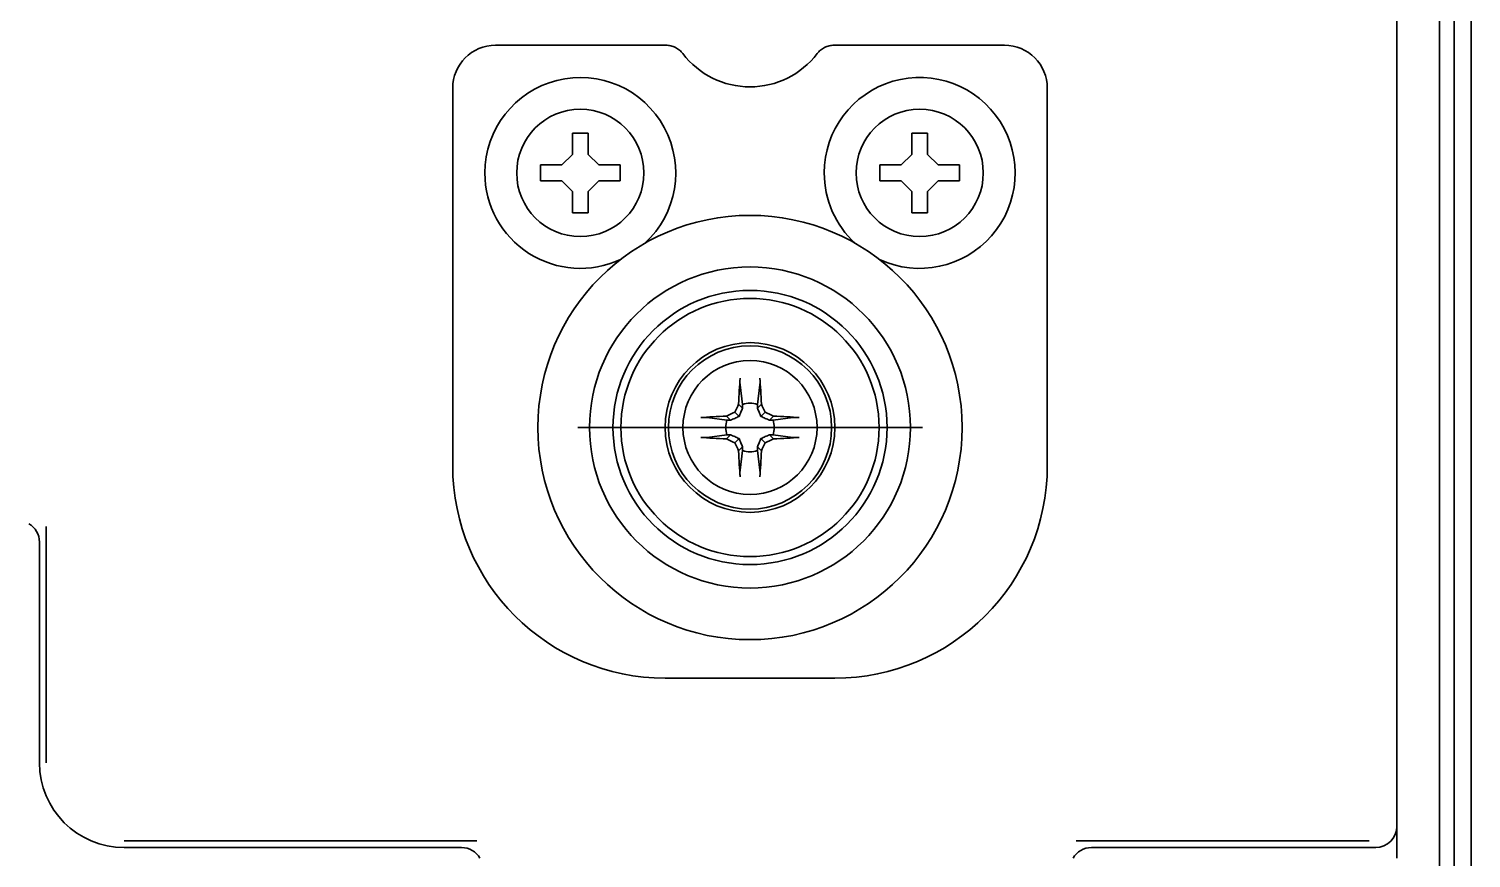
# Model space of a CAD drawing. Header units: inches. Extents: x 786 to 5593, y 691 to 5453.
# Drawn here: x 4189.2 to 4257.2, y 5190.3 to 5229.4 of the extents above; entities that cross this region are included whole.
import ezdxf

# ---------------------------------------------------------------- set-up
doc = ezdxf.new("R2010")
doc.units = ezdxf.units.IN
doc.layers.add('1', color=7, linetype='Continuous', true_color=0xffffff)

msp = doc.modelspace()

# ---------------------------------------------------------------- linework, layer by layer
at = {"layer": '1', "color": 7, "linetype": 'Continuous', "lineweight": 35}
for p, q in [((4255.74, 5281.626), (4255.74, 4302.776)), ((4256.44, 4627.593), (4256.44, 5281.576)), ((4257.24, 4627.593), (4257.24, 5281.576)), ((4253.74, 5190.273), (4253.74, 5277.876)), ((4253.74, 5277.776), (4253.74, 5191.776)), ((4219.278, 5228.594), (4211.24, 5228.594)), ((4235.24, 5228.594), (4227.202, 5228.594)), ((4209.222, 5226.576), (4209.222, 5208.776)), ((4237.257, 5208.776), (4237.257, 5226.576)), ((4214.865, 5223.451), (4214.865, 5224.451)), ((4214.865, 5224.451), (4215.615, 5224.451)), ((4215.615, 5224.451), (4215.615, 5223.451)), ((4230.865, 5223.451), (4230.865, 5224.451)), ((4230.865, 5224.451), (4231.615, 5224.451)), ((4231.615, 5224.451), (4231.615, 5223.451)), ((4214.365, 5222.951), (4214.865, 5223.451)), ((4215.615, 5223.451), (4216.115, 5222.951)), ((4230.365, 5222.951), (4230.865, 5223.451)), ((4231.615, 5223.451), (4232.115, 5222.951)), ((4213.365, 5222.201), (4213.365, 5222.951)), ((4213.365, 5222.951), (4214.365, 5222.951)), ((4216.115, 5222.951), (4217.115, 5222.951)), ((4217.115, 5222.951), (4217.115, 5222.201)), ((4229.365, 5222.201), (4229.365, 5222.951)), ((4229.365, 5222.951), (4230.365, 5222.951)), ((4232.115, 5222.951), (4233.115, 5222.951)), ((4233.115, 5222.951), (4233.115, 5222.201)), ((4214.365, 5222.201), (4213.365, 5222.201)), ((4214.865, 5221.701), (4214.365, 5222.201)), ((4216.115, 5222.201), (4215.615, 5221.701)), ((4217.115, 5222.201), (4216.115, 5222.201)), ((4230.365, 5222.201), (4229.365, 5222.201)), ((4230.865, 5221.701), (4230.365, 5222.201)), ((4232.115, 5222.201), (4231.615, 5221.701)), ((4233.115, 5222.201), (4232.115, 5222.201)), ((4214.865, 5220.701), (4214.865, 5221.701)), ((4215.615, 5221.701), (4215.615, 5220.701)), ((4230.865, 5220.701), (4230.865, 5221.701)), ((4231.615, 5221.701), (4231.615, 5220.701)), ((4215.615, 5220.701), (4214.865, 5220.701)), ((4231.615, 5220.701), (4230.865, 5220.701)), ((4222.89, 5211.666), (4222.772, 5212.589)), ((4223.59, 5211.666), (4223.708, 5212.589)), ((4222.893, 5211.492), (4222.705, 5211.68)), ((4223.586, 5211.492), (4223.775, 5211.68)), ((4222.15, 5210.926), (4221.228, 5211.044)), ((4222.324, 5210.923), (4222.136, 5211.111)), ((4222.722, 5211.094), (4222.519, 5211.297)), ((4223.758, 5211.094), (4223.96, 5211.297)), ((4224.155, 5210.923), (4224.344, 5211.111)), ((4224.33, 5210.926), (4225.252, 5211.044)), ((4231.365, 5210.576), (4215.115, 5210.576)), ((4222.15, 5210.226), (4221.228, 5210.108)), ((4222.324, 5210.23), (4222.136, 5210.041)), ((4224.155, 5210.23), (4224.344, 5210.041)), ((4224.33, 5210.226), (4225.252, 5210.108)), ((4222.722, 5210.058), (4222.519, 5209.856)), ((4222.893, 5209.661), (4222.705, 5209.472)), ((4222.89, 5209.486), (4222.772, 5208.564)), ((4223.586, 5209.661), (4223.775, 5209.472)), ((4223.59, 5209.486), (4223.708, 5208.564)), ((4223.758, 5210.058), (4223.96, 5209.856)), ((4190.055, 5194.776), (4190.055, 5205.904)), ((4189.74, 5194.776), (4189.74, 5205.177)), ((4219.24, 5198.759), (4227.24, 5198.759)), ((4210.368, 5191.092), (4193.74, 5191.092)), ((4209.64, 5190.776), (4193.74, 5190.776)), ((4252.425, 5191.092), (4238.612, 5191.092)), ((4252.74, 5190.776), (4239.339, 5190.776))]:
    msp.add_line(p, q, dxfattribs=at)
for centre, radius in [((4215.24, 5222.576), 3), ((4231.24, 5222.576), 3), ((4223.24, 5210.576), 10), ((4223.24, 5210.576), 7.566), ((4223.24, 5210.576), 6.461), ((4223.24, 5210.576), 6.086), ((4223.24, 5210.576), 4), ((4223.24, 5210.576), 3.85), ((4223.24, 5210.576), 3.16)]:
    msp.add_circle(centre, radius, dxfattribs=at)
for centre, radius, start, end in [((4211.24, 5226.576), 2.017, 90, 180), ((4235.24, 5226.576), 2.017, 0, 90), ((4223.24, 5230.615), 3.983, 217.31922, 322.68078), ((4215.24, 5222.576), 4.5, 312.55313, 180), ((4231.24, 5222.576), 4.5, 245.17688, 180), ((4215.24, 5222.576), 4.5, 180, 294.82875), ((4231.24, 5222.576), 4.5, 180, 227.4525), ((4223.24, 5210.576), 1.145, 72.20111, 107.79889), ((4223.24, 5210.576), 1.145, 162.20111, 197.79889), ((4223.24, 5210.576), 1.145, 342.20111, 17.79889), ((4223.24, 5210.576), 1.145, 252.20111, 287.79889), ((4219.24, 5208.776), 10.017, 180, 270), ((4227.24, 5208.776), 10.017, 270, 0), ((4193.74, 5194.776), 4, 180, 270)]:
    msp.add_arc(centre, radius, start, end, dxfattribs=at)
for centre, major_axis, ratio, start_param, end_param in [((4222.943, 5210.581), (0.065, 3.728), 0.072244, 0.900133, 1.272854), ((4223.536, 5210.581), (0.065, -3.728), 0.072244, 1.868738, 2.24146), ((4222.686, 5210.835), (1.559, 3.344), 0.094201, 1.359315, 1.476181), ((4223.794, 5210.835), (1.559, -3.344), 0.094201, 1.665412, 1.782277), ((4223.235, 5210.873), (3.728, 0.065), 0.072244, 1.868738, 2.24146), ((4222.981, 5211.13), (3.344, 1.559), 0.094201, 1.665412, 1.782277), ((4223.498, 5211.13), (3.344, -1.559), 0.094201, 1.359315, 1.476181), ((4223.245, 5210.873), (3.728, -0.065), 0.072244, 0.900133, 1.272854), ((4223.235, 5210.28), (-3.728, 0.065), 0.072244, 0.900133, 1.272854), ((4222.981, 5210.022), (-3.344, 1.559), 0.094201, 1.359315, 1.476181), ((4222.686, 5210.318), (-1.559, 3.344), 0.094201, 1.665412, 1.782277), ((4223.794, 5210.318), (-1.559, -3.344), 0.094201, 1.359315, 1.476181), ((4223.498, 5210.022), (-3.344, -1.559), 0.094201, 1.665412, 1.782277), ((4223.245, 5210.28), (-3.728, -0.065), 0.072244, 1.868738, 2.24146), ((4222.943, 5210.571), (-0.065, 3.728), 0.072244, 1.868738, 2.24146), ((4223.536, 5210.571), (-0.065, -3.728), 0.072244, 0.900133, 1.272854), ((4188.739, 5205.176), (0.708, 0.708), 0.998783, 5.498396, 6.545231), ((4252.739, 5191.777), (0.708, -0.708), 0.998783, 5.498396, 7.067974), ((4209.639, 5189.776), (0.708, 0.708), 0.998783, 6.021139, 7.067974), ((4239.34, 5189.776), (-0.708, 0.708), 0.998783, 5.498396, 6.545231)]:
    msp.add_ellipse(centre, major_axis=major_axis, ratio=ratio, start_param=start_param, end_param=end_param, dxfattribs=at)
for points, knots in [([(4220.073, 5228.2), (4220.026, 5228.261), (4219.973, 5228.316), (4219.855, 5228.414), (4219.79, 5228.456), (4219.653, 5228.524), (4219.58, 5228.55), (4219.431, 5228.585), (4219.354, 5228.594), (4219.278, 5228.594)], [0, 0, 0, 0, 0.25, 0.25, 0.5, 0.5, 0.75, 0.75, 1, 1, 1, 1]), ([(4227.202, 5228.594), (4227.125, 5228.594), (4227.049, 5228.585), (4226.9, 5228.55), (4226.827, 5228.524), (4226.69, 5228.456), (4226.625, 5228.414), (4226.507, 5228.316), (4226.453, 5228.261), (4226.407, 5228.2)], [0, 0, 0, 0, 0.25, 0.25, 0.5, 0.5, 0.75, 0.75, 1, 1, 1, 1]), ([(4222.772, 5212.589), (4222.771, 5212.595), (4222.77, 5212.604), (4222.769, 5212.618), (4222.769, 5212.624), (4222.768, 5212.635), (4222.768, 5212.646), (4222.767, 5212.659), (4222.767, 5212.672), (4222.767, 5212.679), (4222.767, 5212.7), (4222.767, 5212.714), (4222.767, 5212.737), (4222.767, 5212.744), (4222.767, 5212.76), (4222.767, 5212.775), (4222.767, 5212.79), (4222.768, 5212.805), (4222.768, 5212.813), (4222.769, 5212.835), (4222.769, 5212.849), (4222.771, 5212.877), (4222.772, 5212.89), (4222.773, 5212.902)], [0, 0, 0, 0, 0.125, 0.125, 0.1875, 0.1875, 0.25, 0.3125, 0.3125, 0.375, 0.375, 0.5, 0.5, 0.5625, 0.5625, 0.625, 0.6875, 0.6875, 0.75, 0.75, 0.875, 0.875, 1, 1, 1, 1]), ([(4223.707, 5212.902), (4223.708, 5212.89), (4223.709, 5212.877), (4223.71, 5212.85), (4223.711, 5212.835), (4223.712, 5212.805), (4223.712, 5212.79), (4223.713, 5212.767), (4223.713, 5212.76), (4223.713, 5212.744), (4223.713, 5212.729), (4223.713, 5212.715), (4223.713, 5212.7), (4223.713, 5212.693), (4223.713, 5212.672), (4223.712, 5212.659), (4223.712, 5212.641), (4223.711, 5212.635), (4223.711, 5212.624), (4223.71, 5212.613), (4223.709, 5212.604), (4223.709, 5212.596), (4223.708, 5212.592), (4223.708, 5212.589)], [0, 0, 0, 0, 0.125, 0.125, 0.25, 0.25, 0.375, 0.375, 0.4375, 0.4375, 0.5, 0.5625, 0.5625, 0.625, 0.625, 0.75, 0.75, 0.8125, 0.8125, 0.875, 0.9375, 0.9375, 1, 1, 1, 1]), ([(4220.914, 5211.043), (4220.926, 5211.044), (4220.939, 5211.045), (4220.966, 5211.047), (4220.981, 5211.047), (4221.011, 5211.048), (4221.026, 5211.049), (4221.049, 5211.049), (4221.056, 5211.049), (4221.072, 5211.049), (4221.087, 5211.049), (4221.101, 5211.049), (4221.116, 5211.049), (4221.123, 5211.049), (4221.144, 5211.049), (4221.157, 5211.049), (4221.175, 5211.048), (4221.181, 5211.048), (4221.192, 5211.047), (4221.203, 5211.046), (4221.212, 5211.046), (4221.22, 5211.045), (4221.224, 5211.045), (4221.228, 5211.044)], [0, 0, 0, 0, 0.125, 0.125, 0.25, 0.25, 0.375, 0.375, 0.4375, 0.4375, 0.5, 0.5625, 0.5625, 0.625, 0.625, 0.75, 0.75, 0.8125, 0.8125, 0.875, 0.9375, 0.9375, 1, 1, 1, 1]), ([(4222.722, 5211.094), (4222.654, 5211.064), (4222.587, 5211.035), (4222.455, 5210.978), (4222.389, 5210.95), (4222.324, 5210.923)], [0, 0, 0, 0, 0.5, 0.5, 1, 1, 1, 1]), ([(4222.893, 5211.492), (4222.866, 5211.427), (4222.838, 5211.361), (4222.781, 5211.229), (4222.752, 5211.162), (4222.722, 5211.094)], [0, 0, 0, 0, 0.5, 0.5, 1, 1, 1, 1]), ([(4223.758, 5211.094), (4223.728, 5211.162), (4223.699, 5211.229), (4223.642, 5211.361), (4223.614, 5211.427), (4223.586, 5211.492)], [0, 0, 0, 0, 0.5, 0.5, 1, 1, 1, 1]), ([(4224.155, 5210.923), (4224.09, 5210.95), (4224.025, 5210.978), (4223.893, 5211.035), (4223.826, 5211.064), (4223.758, 5211.094)], [0, 0, 0, 0, 0.5, 0.5, 1, 1, 1, 1]), ([(4225.252, 5211.044), (4225.259, 5211.045), (4225.267, 5211.046), (4225.282, 5211.047), (4225.287, 5211.047), (4225.298, 5211.048), (4225.31, 5211.048), (4225.323, 5211.049), (4225.336, 5211.049), (4225.343, 5211.049), (4225.364, 5211.049), (4225.378, 5211.049), (4225.4, 5211.049), (4225.408, 5211.049), (4225.423, 5211.049), (4225.439, 5211.049), (4225.454, 5211.049), (4225.469, 5211.048), (4225.476, 5211.048), (4225.499, 5211.047), (4225.513, 5211.047), (4225.54, 5211.045), (4225.553, 5211.044), (4225.565, 5211.043)], [0, 0, 0, 0, 0.125, 0.125, 0.1875, 0.1875, 0.25, 0.3125, 0.3125, 0.375, 0.375, 0.5, 0.5, 0.5625, 0.5625, 0.625, 0.6875, 0.6875, 0.75, 0.75, 0.875, 0.875, 1, 1, 1, 1]), ([(4222.324, 5210.23), (4222.389, 5210.202), (4222.455, 5210.174), (4222.587, 5210.117), (4222.654, 5210.088), (4222.722, 5210.058)], [0, 0, 0, 0, 0.5, 0.5, 1, 1, 1, 1]), ([(4223.758, 5210.058), (4223.826, 5210.088), (4223.893, 5210.117), (4224.025, 5210.174), (4224.09, 5210.202), (4224.155, 5210.23)], [0, 0, 0, 0, 0.5, 0.5, 1, 1, 1, 1]), ([(4221.228, 5210.108), (4221.221, 5210.107), (4221.212, 5210.107), (4221.198, 5210.106), (4221.192, 5210.105), (4221.181, 5210.105), (4221.17, 5210.104), (4221.157, 5210.104), (4221.144, 5210.103), (4221.137, 5210.103), (4221.116, 5210.103), (4221.102, 5210.103), (4221.079, 5210.103), (4221.072, 5210.103), (4221.056, 5210.103), (4221.041, 5210.103), (4221.026, 5210.104), (4221.011, 5210.104), (4221.003, 5210.104), (4220.981, 5210.105), (4220.967, 5210.106), (4220.939, 5210.107), (4220.926, 5210.108), (4220.914, 5210.109)], [0, 0, 0, 0, 0.125, 0.125, 0.1875, 0.1875, 0.25, 0.3125, 0.3125, 0.375, 0.375, 0.5, 0.5, 0.5625, 0.5625, 0.625, 0.6875, 0.6875, 0.75, 0.75, 0.875, 0.875, 1, 1, 1, 1]), ([(4222.722, 5210.058), (4222.752, 5209.99), (4222.781, 5209.923), (4222.838, 5209.791), (4222.866, 5209.726), (4222.893, 5209.661)], [0, 0, 0, 0, 0.5, 0.5, 1, 1, 1, 1]), ([(4223.586, 5209.661), (4223.614, 5209.726), (4223.642, 5209.791), (4223.699, 5209.923), (4223.728, 5209.99), (4223.758, 5210.058)], [0, 0, 0, 0, 0.5, 0.5, 1, 1, 1, 1]), ([(4225.565, 5210.109), (4225.553, 5210.108), (4225.541, 5210.107), (4225.513, 5210.106), (4225.499, 5210.105), (4225.469, 5210.104), (4225.454, 5210.104), (4225.431, 5210.103), (4225.423, 5210.103), (4225.408, 5210.103), (4225.393, 5210.103), (4225.378, 5210.103), (4225.364, 5210.103), (4225.357, 5210.103), (4225.336, 5210.103), (4225.323, 5210.104), (4225.304, 5210.104), (4225.298, 5210.105), (4225.287, 5210.105), (4225.277, 5210.106), (4225.268, 5210.107), (4225.259, 5210.107), (4225.256, 5210.108), (4225.252, 5210.108)], [0, 0, 0, 0, 0.125, 0.125, 0.25, 0.25, 0.375, 0.375, 0.4375, 0.4375, 0.5, 0.5625, 0.5625, 0.625, 0.625, 0.75, 0.75, 0.8125, 0.8125, 0.875, 0.9375, 0.9375, 1, 1, 1, 1]), ([(4222.773, 5208.251), (4222.772, 5208.263), (4222.771, 5208.276), (4222.77, 5208.303), (4222.769, 5208.317), (4222.768, 5208.347), (4222.767, 5208.362), (4222.767, 5208.385), (4222.767, 5208.393), (4222.767, 5208.408), (4222.767, 5208.423), (4222.767, 5208.438), (4222.767, 5208.452), (4222.767, 5208.459), (4222.767, 5208.48), (4222.767, 5208.493), (4222.768, 5208.512), (4222.768, 5208.518), (4222.769, 5208.529), (4222.77, 5208.539), (4222.77, 5208.548), (4222.771, 5208.557), (4222.771, 5208.56), (4222.772, 5208.564)], [0, 0, 0, 0, 0.125, 0.125, 0.25, 0.25, 0.375, 0.375, 0.4375, 0.4375, 0.5, 0.5625, 0.5625, 0.625, 0.625, 0.75, 0.75, 0.8125, 0.8125, 0.875, 0.9375, 0.9375, 1, 1, 1, 1]), ([(4223.708, 5208.564), (4223.709, 5208.557), (4223.709, 5208.549), (4223.71, 5208.534), (4223.711, 5208.529), (4223.711, 5208.518), (4223.712, 5208.506), (4223.712, 5208.493), (4223.713, 5208.48), (4223.713, 5208.473), (4223.713, 5208.452), (4223.713, 5208.438), (4223.713, 5208.416), (4223.713, 5208.408), (4223.713, 5208.393), (4223.713, 5208.377), (4223.712, 5208.362), (4223.712, 5208.347), (4223.712, 5208.34), (4223.711, 5208.317), (4223.71, 5208.303), (4223.709, 5208.276), (4223.708, 5208.263), (4223.707, 5208.251)], [0, 0, 0, 0, 0.125, 0.125, 0.1875, 0.1875, 0.25, 0.3125, 0.3125, 0.375, 0.375, 0.5, 0.5, 0.5625, 0.5625, 0.625, 0.6875, 0.6875, 0.75, 0.75, 0.875, 0.875, 1, 1, 1, 1])]:
    msp.add_open_spline(points, degree=3, knots=knots, dxfattribs=at)
for points in [[(4222.89, 5211.666), (4222.891, 5211.608), (4222.892, 5211.55), (4222.893, 5211.492)], [(4223.586, 5211.492), (4223.588, 5211.55), (4223.589, 5211.608), (4223.59, 5211.666)], [(4222.324, 5210.923), (4222.266, 5210.924), (4222.208, 5210.925), (4222.15, 5210.926)], [(4224.33, 5210.926), (4224.272, 5210.925), (4224.214, 5210.924), (4224.155, 5210.923)], [(4222.15, 5210.226), (4222.208, 5210.227), (4222.266, 5210.228), (4222.324, 5210.23)], [(4224.155, 5210.23), (4224.214, 5210.228), (4224.272, 5210.227), (4224.33, 5210.226)], [(4222.893, 5209.661), (4222.892, 5209.602), (4222.891, 5209.544), (4222.89, 5209.486)], [(4223.59, 5209.486), (4223.589, 5209.544), (4223.588, 5209.602), (4223.586, 5209.661)]]:
    msp.add_open_spline(points, degree=3, dxfattribs=at)

doc.saveas('drawing.dxf')
